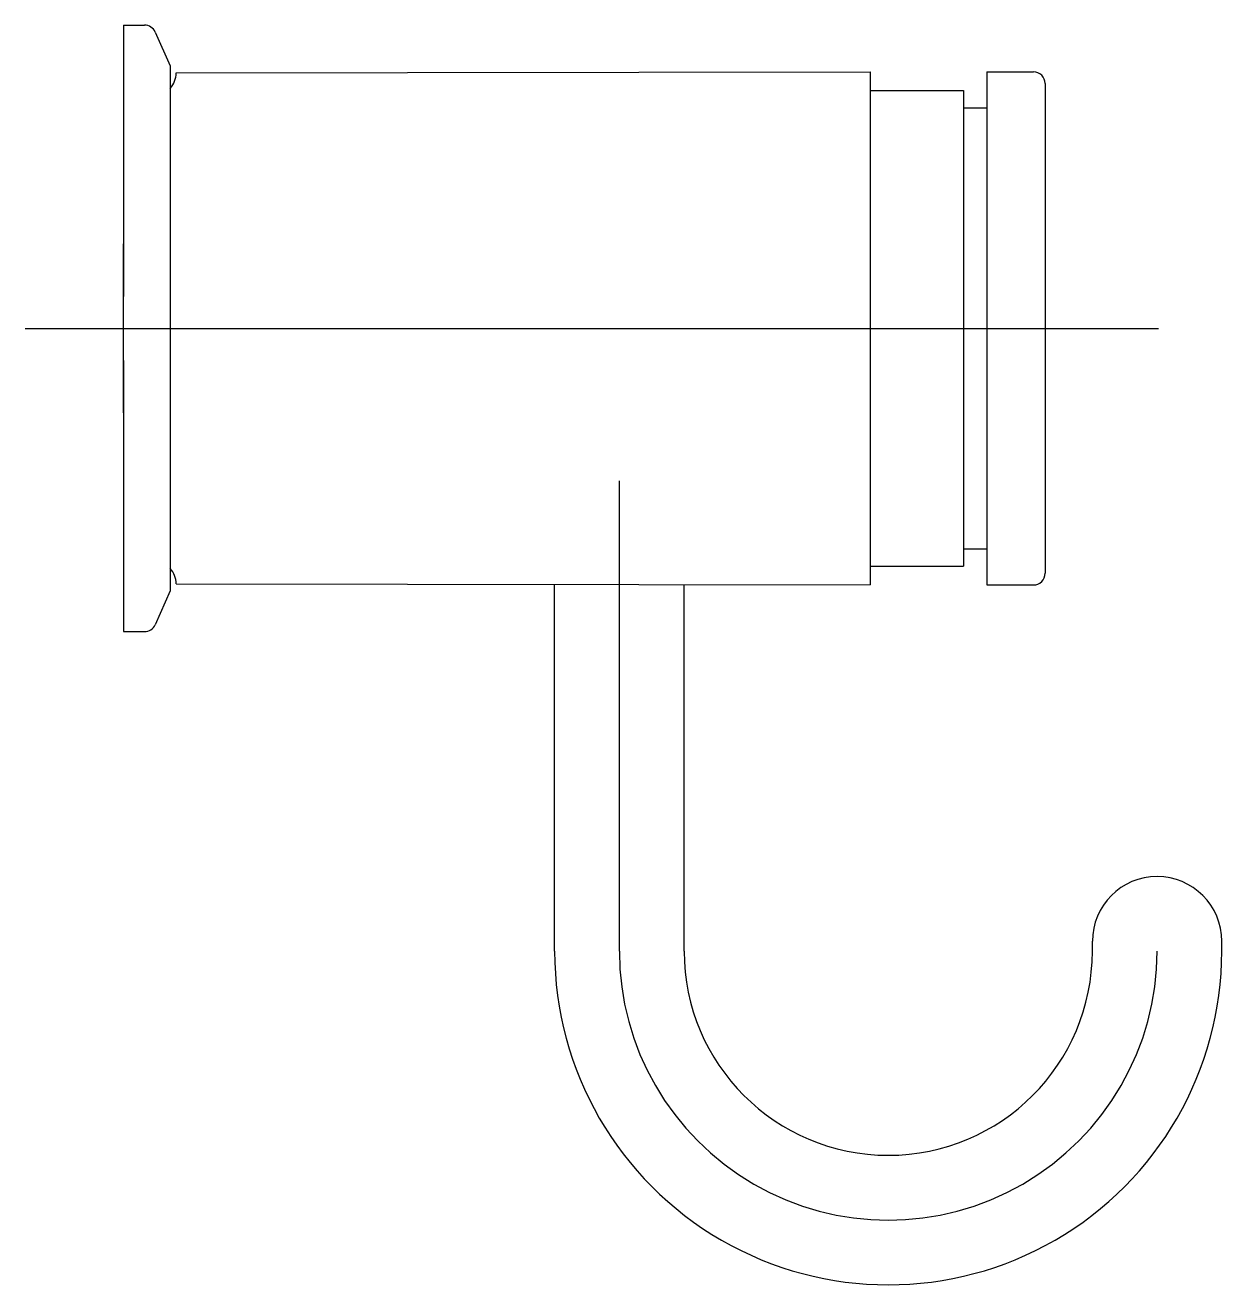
# Model space of a CAD drawing. Extents: x -0.712 to -0.61, y 501.447 to 501.555.
import ezdxf

# ---------------------------------------------------------------- set-up
doc = ezdxf.new("R2010")
doc.units = 0
doc.header["$LTSCALE"] = 0.2
doc.header["$MEASUREMENT"] = 0
doc.linetypes.add('AXES', pattern=[0.54, 0.3, -0.08, 0.08, -0.08])
doc.linetypes.add('CONTINU', pattern=[0])
doc.layers.get('0').update_dxf_attribs({"linetype": 'CONTINUOUS'})
doc.layers.add('DECA_EIXOS', color=5, linetype='AXES')

msp = doc.modelspace()

# ---------------------------------------------------------------- linework, layer by layer
at = {"linetype": 'CONTINU'}
for points in [[(-0.70369, 501.55507), (-0.70369, 501.54897)], [(-0.70369, 501.55507), (-0.7019, 501.55507)], [(-0.70099, 501.55448), (-0.69969, 501.55157)], [(-0.69969, 501.55157), (-0.69969, 501.52907)], [(-0.69919, 501.55097), (-0.63969, 501.55107)], [(-0.63969, 501.55107), (-0.63969, 501.52907)], [(-0.62969, 501.55107), (-0.62969, 501.52907)], [(-0.62969, 501.55107), (-0.62569, 501.55107)], [(-0.62969, 501.55107), (-0.62969, 501.54797)], [(-0.63969, 501.54947), (-0.63169, 501.54947)], [(-0.63169, 501.54947), (-0.63169, 501.52907)], [(-0.62469, 501.55007), (-0.62469, 501.50807)], [(-0.70369, 501.54897), (-0.70369, 501.53182)], [(-0.63169, 501.54797), (-0.62969, 501.54797)], [(-0.70369, 501.52182), (-0.70369, 501.53632)], [(-0.69969, 501.52907), (-0.69969, 501.50657)], [(-0.63969, 501.52907), (-0.63969, 501.50707)], [(-0.63169, 501.52907), (-0.63169, 501.50867)], [(-0.62969, 501.52907), (-0.62969, 501.50707)], [(-0.70369, 501.52632), (-0.70369, 501.50917)], [(-0.63169, 501.51017), (-0.62969, 501.51017)], [(-0.62969, 501.51017), (-0.62969, 501.50707)], [(-0.70369, 501.50917), (-0.70369, 501.50307)], [(-0.63969, 501.50867), (-0.63169, 501.50867)], [(-0.69919, 501.50717), (-0.63969, 501.50707)], [(-0.66674, 501.47567), (-0.66674, 501.50711)], [(-0.65564, 501.47567), (-0.65564, 501.5071)], [(-0.62969, 501.50707), (-0.62569, 501.50707)], [(-0.69969, 501.50657), (-0.70099, 501.50366)], [(-0.70369, 501.50307), (-0.7019, 501.50307)], [(-0.62064, 501.47567), (-0.62064, 501.47652)], [(-0.60954, 501.47567), (-0.60954, 501.47652)]]:
    msp.add_lwpolyline(points, dxfattribs=at)
for points in [[(-0.70099, 501.55448, 0.29615), (-0.7019, 501.55507)], [(-0.69969, 501.54965, 0.182688), (-0.69919, 501.55097)], [(-0.62469, 501.55007, 0.414255), (-0.62569, 501.55107)], [(-0.69919, 501.50717, 0.182677), (-0.69969, 501.50849)], [(-0.62569, 501.50707, 0.414214), (-0.62469, 501.50807)], [(-0.7019, 501.50307, 0.296208), (-0.70099, 501.50366)], [(-0.60954, 501.47652, 0.999998), (-0.62064, 501.47652)], [(-0.66674, 501.47567, 1.000218), (-0.60954, 501.47567)], [(-0.65564, 501.47567, 1), (-0.62064, 501.47567)]]:
    msp.add_lwpolyline(points, format="xyb", dxfattribs=at)
at = {"layer": 'DECA_EIXOS'}
for points in [[(-0.71213, 501.52907), (-0.61496, 501.52907)], [(-0.66119, 501.47567), (-0.66119, 501.51599)]]:
    msp.add_lwpolyline(points, dxfattribs=at)
msp.add_lwpolyline([(-0.66119, 501.47567, 1.000178), (-0.61509, 501.47567)], format="xyb", dxfattribs=at)

doc.saveas('drawing.dxf')
